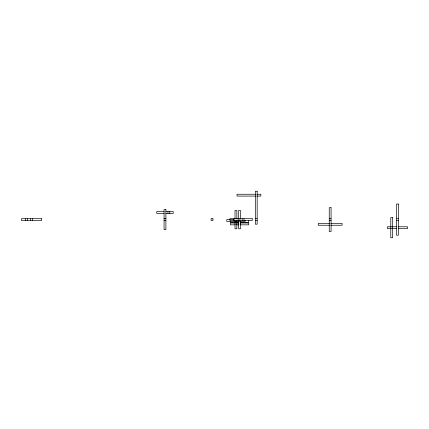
<?xml version="1.0" encoding="UTF-8"?>
<svg xmlns="http://www.w3.org/2000/svg" width="429" height="429" viewBox="0 0 429 429"><rect width="100%" height="100%" fill="white"/><g stroke="black" fill="none" stroke-linecap="round" stroke-linejoin="round"><path stroke-width="0.64" d="M255.545 194.257L237.023 194.257L237.023 196.091L255.545 196.091M256.864 194.257L260.832 194.257L260.832 196.091L256.864 196.091M164.071 211.577L156.741 211.577L156.741 213.411L164.071 213.411M165.9 211.577L173.225 211.577L173.225 213.411L165.9 213.411M164.071 218.699L165.9 218.699M255.341 218.699L257.169 218.699M329.247 218.699L331.081 218.699M396.562 218.699L398.391 218.699M233.971 219.616L226.78 219.616L226.78 221.444L245.093 221.444L245.093 220.222M164.071 220.527L165.9 220.527M255.341 220.527L257.169 220.527M329.247 220.527L331.081 220.527M396.562 220.527L398.391 220.527M235.478 222.361L230.405 222.361L230.405 221.139M236.749 222.361L238.647 222.361M240.481 222.361L248.723 222.361L248.723 220.527M235.478 223.005L230.405 223.005L230.405 224.839L235.478 224.839M236.293 223.005L238.91 223.005M240.219 223.005L248.723 223.005L248.723 224.839L240.219 224.839M329.499 223.407L318.259 223.407L318.259 225.241L329.499 225.241M330.823 223.407L342.069 223.407L342.069 225.241L330.823 225.241M236.293 224.839L238.91 224.839M396.562 226.785L387.403 226.785L387.403 228.619L396.584 228.619M398.391 226.785L407.55 226.785L407.55 228.619L398.391 228.619M243.999 218.699L243.999 220.527M242.165 218.699L242.165 220.527M240.481 218.699L240.481 210.457L238.647 210.457L238.647 219.042M240.481 221.144L240.481 228.77L238.647 228.77L238.647 220.914M239.934 218.699L239.934 220.527M238.1 218.699L238.1 220.527M236.851 218.962L236.851 210.457L235.022 210.457L235.022 218.962M236.851 220.527L236.851 228.77L235.022 228.77L235.022 220.527M233.923 218.699L233.923 220.527M169.814 211.577L169.814 213.411M167.986 211.577L167.986 213.411M32.438 218.699L32.438 220.527M30.609 218.699L30.609 220.527M27.317 218.699L27.317 220.527M25.488 218.699L25.488 220.527M257.169 191.221L255.341 191.221L255.341 224.19L257.169 224.19L257.169 191.221M398.391 204.043L396.562 204.043L396.562 235.183L398.391 235.183L398.391 204.043M331.081 207.706L329.247 207.706L329.247 231.521L331.081 231.521L331.081 207.706M165.9 209.54L164.071 209.54L164.071 229.687L165.9 229.687L165.9 209.54M392.61 217.632L390.781 217.632L390.781 237.779L392.61 237.779L392.61 217.632M41.597 218.699L21.45 218.699L21.45 220.527L41.597 220.527L41.597 218.699M212.945 218.699L211.111 218.699L211.111 220.527L212.945 220.527L212.945 218.699M252.241 218.699L229.858 218.699L229.858 220.527L252.241 220.527L252.241 218.699"/></g></svg>
